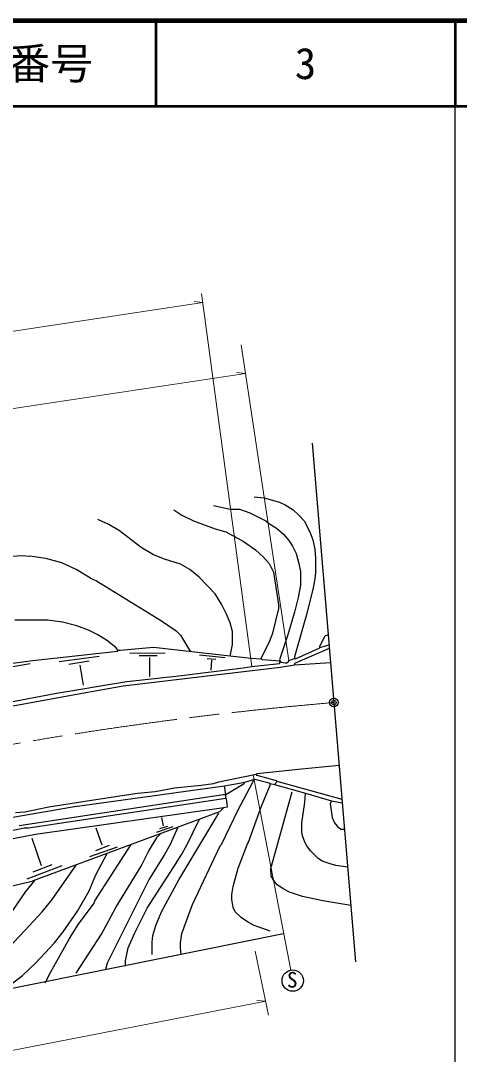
# Model space of a CAD drawing. Units: millimetres, scale not verified. Extents: x 40000 to 680000, y 20000 to 380000.
# Drawn here: x 528157 to 579500, y 259094 to 380000 of the extents above; entities that cross this region are included whole.
import ezdxf
from ezdxf.enums import TextEntityAlignment as Align

# ---------------------------------------------------------------- set-up
doc = ezdxf.new("R2010")
doc.units = ezdxf.units.MM
doc.header["$LTSCALE"] = 1000
doc.header["$PDMODE"] = 32
doc.header["$PDSIZE"] = 500
doc.linetypes.add('CHAIN', pattern=[18.5, 12, -1.5, 3.5, -1.5])
for name, color, linetype, lineweight in [('M-BGD', 7, 'Continuous', 25), ('M-BMK', 2, 'CHAIN', 13), ('M-BMK-SRVR', 3, 'Continuous', 25), ('M-STR-HTXT', 7, 'Continuous', 13), ('M-TTL', 2, 'Continuous', 140), ('M-TTL-BAND', 7, 'Continuous', 25), ('M-TTL-LINE', 7, 'Continuous', 50)]:
    doc.layers.add(name, color=color, linetype=linetype, lineweight=lineweight)
doc.layers.add('M-OTRS', color=6, linetype='Continuous')
doc.layers.add('M-TTL-TXT', color=7, linetype='Continuous')
doc.styles.add('ＭＳ ゴシック', font='')
doc.styles.get('ＭＳ ゴシック').set_extended_font_data('MS Gothic')

msp = doc.modelspace()

# ---------------------------------------------------------------- linework, layer by layer
at = {"layer": 'M-BGD'}
for p, q in [((555482, 324288), (556667, 324203)), ((556667, 324203), (558445, 323695)), ((550741, 323272), (552688, 322848)), ((552688, 322848), (553789, 322848)), ((553789, 322848), (554974, 322425)), ((558445, 323695), (559123, 323356)), ((559123, 323356), (560054, 322764)), ((538464, 321070), (537194, 321663)), ((546084, 322764), (547015, 322171)), ((547015, 322171), (548370, 321494)), ((554974, 322425), (556837, 321494)), ((560054, 322764), (560731, 322171)), ((560731, 322171), (561324, 321494)), ((539734, 320308), (538464, 321070)), ((548370, 321494), (550910, 320562)), ((550910, 320562), (552180, 320224)), ((556837, 321494), (557179, 321237)), ((557175, 321240), (558107, 320647)), ((558107, 320647), (558869, 319970)), ((561324, 321494), (562001, 320224)), ((542274, 318361), (539734, 320308)), ((552180, 320224), (552942, 319800)), ((552942, 319800), (553196, 319716)), ((553196, 319716), (553365, 319546)), ((553365, 319546), (554212, 319123)), ((558869, 319970), (559546, 319208)), ((559546, 319208), (559969, 318530)), ((562001, 320224), (562340, 319292)), ((562340, 319292), (562594, 318192)), ((543713, 317514), (542274, 318361)), ((554212, 319123), (555651, 318107)), ((555651, 318107), (556583, 317260)), ((559969, 318530), (560393, 317684)), ((562594, 318192), (562679, 317176)), ((525510, 317260), (528304, 317430)), ((528304, 317430), (529235, 317345)), ((531098, 317091), (529235, 317345)), ((532961, 316583), (531098, 317091)), ((544983, 317006), (543713, 317514)), ((546846, 316414), (544983, 317006)), ((556583, 317260), (557260, 316498)), ((560393, 317684), (560731, 316498)), ((562679, 317176), (562679, 315398)), ((534654, 315821), (532961, 316583)), ((536347, 314805), (534654, 315821)), ((547947, 315821), (546846, 316414)), ((549047, 314890), (547947, 315821)), ((557260, 316498), (557768, 315482)), ((560731, 316498), (560901, 315567)), ((560901, 315567), (560901, 313958)), ((536347, 314805), (537025, 314466)), ((537025, 314466), (544645, 309810)), ((550910, 312942), (549047, 314890)), ((557768, 315482), (558361, 311418)), ((562594, 314720), (562340, 313450)), ((562679, 315398), (562594, 314720)), ((560901, 313958), (560647, 312519)), ((562340, 313450), (561578, 310402)), ((551672, 311757), (550910, 312942)), ((560647, 312519), (560223, 310826)), ((552265, 310572), (551672, 311757)), ((557683, 308370), (558361, 311249)), ((558361, 311249), (558361, 311418)), ((560223, 310826), (559377, 308032)), ((531352, 309894), (527457, 309894)), ((533045, 309640), (531352, 309894)), ((534739, 309217), (533045, 309640)), ((544645, 309810), (546338, 308624)), ((552688, 309556), (552265, 310572)), ((552942, 308540), (552688, 309556)), ((561578, 310402), (560223, 305576)), ((536093, 308709), (534739, 309217)), ((537109, 308201), (536093, 308709)), ((546338, 308624), (546846, 308116)), ((552942, 308286), (552942, 308540)), ((557260, 307270), (557683, 308370)), ((538210, 307524), (537109, 308201)), ((539311, 306677), (538210, 307524)), ((546846, 308116), (548028, 306189)), ((552942, 307016), (552942, 308286)), ((556329, 305492), (557260, 307270)), ((559377, 308032), (558445, 305238)), ((563187, 306846), (563779, 308032)), ((563779, 308032), (564147, 308215)), ((529574, 305153), (539480, 306254)), ((539565, 306338), (539311, 306677)), ((539480, 306254), (539565, 306338)), ((539819, 306338), (539565, 306338)), ((543713, 306677), (539819, 306338)), ((540951, 306008), (545076, 306061)), ((552688, 305661), (543713, 306677)), ((552688, 305661), (552942, 307016)), ((564284, 306580), (560223, 304814)), ((560393, 305407), (563102, 306592)), ((563102, 306592), (563187, 306677)), ((563187, 306677), (564249, 306996)), ((563187, 306677), (563187, 306846)), ((523586, 303811), (529256, 304812)), ((525679, 304645), (529574, 305153)), ((532670, 305051), (537339, 305683)), ((533776, 304718), (536181, 305139)), ((542022, 305727), (544146, 305727)), ((543233, 305499), (543251, 303287)), ((549105, 305832), (552089, 305493)), ((549971, 305411), (550989, 305318)), ((550509, 305212), (550427, 304042)), ((555143, 305407), (552688, 305661)), ((556329, 305322), (555143, 305407)), ((555228, 304476), (558445, 304814)), ((556329, 305322), (556329, 305492)), ((556498, 305238), (556329, 305322)), ((558530, 305068), (556498, 305238)), ((558445, 305238), (558530, 305068)), ((558445, 304814), (558530, 305068)), ((558530, 305068), (558615, 304984)), ((558615, 304984), (559123, 304899)), ((559123, 304899), (559292, 304899)), ((559292, 304899), (559546, 305068)), ((559546, 305153), (560223, 305407)), ((559546, 305068), (559546, 305153)), ((560223, 305576), (560223, 305407)), ((560223, 305407), (560393, 305407)), ((560223, 304645), (564424, 304908)), ((560223, 304814), (560223, 304645)), ((535093, 304630), (535461, 302278)), ((540157, 302190), (558530, 304391)), ((546677, 303375), (554212, 304306)), ((554212, 304306), (555228, 304476)), ((558530, 304391), (560223, 304645)), ((534485, 301682), (537956, 302274)), ((537956, 302274), (540581, 302698)), ((540581, 302698), (546677, 303375)), ((526187, 299650), (534908, 301258)), ((528897, 300666), (532368, 301343)), ((532368, 301343), (534485, 301682)), ((534908, 301258), (540157, 302190)), ((526187, 300158), (528897, 300666)), ((560647, 292453), (565431, 292907)), ((551353, 290964), (555736, 291860)), ((555736, 291860), (555821, 291945)), ((555821, 291691), (555736, 291860)), ((555821, 291945), (560647, 292453)), ((558107, 291098), (555821, 291691)), ((534231, 288050), (552011, 290506)), ((543883, 289828), (546169, 290252)), ((546169, 290252), (549301, 290590)), ((549301, 290590), (550741, 290760)), ((550741, 290760), (551353, 290964)), ((552011, 290506), (552857, 290675)), ((552180, 289490), (552011, 290506)), ((552180, 289490), (554297, 290760)), ((552857, 290675), (554381, 290929)), ((553619, 287712), (555313, 290929)), ((554297, 290760), (554381, 290929)), ((554381, 290929), (555567, 291268)), ((555313, 290929), (555453, 291235)), ((555567, 291268), (557260, 290844)), ((556329, 288135), (557345, 290590)), ((557260, 290844), (557345, 290760)), ((557345, 290760), (557853, 290675)), ((557345, 290590), (557345, 290760)), ((557853, 290675), (558191, 291014)), ((557853, 290675), (561493, 289659)), ((558191, 291014), (558107, 291098)), ((565768, 288899), (558191, 291014)), ((527965, 285849), (551841, 289490)), ((529066, 285595), (552180, 289066)), ((535924, 288728), (541851, 289659)), ((541851, 289659), (543883, 289828)), ((551841, 289490), (552180, 289490)), ((552180, 289066), (552180, 289490)), ((552265, 288982), (552180, 289066)), ((552349, 288050), (552265, 288982)), ((559885, 289744), (557388, 280811)), ((561409, 288558), (561493, 289659)), ((561493, 289659), (564541, 288728)), ((526357, 286696), (534231, 288050)), ((528643, 287458), (531437, 288050)), ((529913, 284833), (551926, 287966)), ((531437, 288050), (535924, 288728)), ((551926, 287966), (551418, 287458)), ((551926, 287966), (552349, 288050)), ((556075, 287373), (556329, 288135)), ((561070, 286188), (561409, 288558)), ((564541, 288728), (564372, 288389)), ((564372, 288389), (564626, 286780)), ((564541, 288728), (565800, 288518)), ((527542, 287373), (528643, 287458)), ((551418, 287458), (529489, 279330)), ((544882, 285804), (544672, 286795)), ((546677, 279499), (551249, 287119)), ((547608, 283563), (549072, 286588)), ((551249, 287119), (551333, 287288)), ((551672, 283648), (553619, 287712)), ((554805, 283902), (556075, 287373)), ((564626, 286780), (564880, 286188)), ((521615, 284071), (528558, 285595)), ((528558, 285595), (529066, 285595)), ((537713, 283573), (536993, 285539)), ((544039, 285071), (545995, 285731)), ((544465, 285497), (545376, 285799)), ((546536, 285648), (545661, 283648)), ((561070, 285087), (561070, 286188)), ((564880, 286188), (565219, 285764)), ((565219, 285764), (565642, 285426)), ((565642, 285426), (566060, 285426)), ((523732, 283648), (529913, 284833)), ((530587, 281135), (529498, 284342)), ((543121, 282801), (544137, 284494)), ((544137, 284494), (544557, 284915)), ((561155, 284664), (561070, 285087)), ((561409, 283902), (561155, 284664)), ((536238, 282221), (539503, 283380)), ((536855, 277044), (541089, 283629)), ((536940, 282941), (538555, 283555)), ((545661, 283648), (544983, 282462)), ((546931, 282378), (547608, 283563)), ((548285, 276620), (551503, 283478)), ((551503, 283478), (551672, 283648)), ((553619, 280854), (554720, 283732)), ((554720, 283732), (554805, 283902)), ((561663, 283478), (561409, 283902)), ((562086, 282886), (561663, 283478)), ((536940, 280092), (538295, 282594)), ((542274, 281108), (543121, 282801)), ((544983, 282462), (543205, 279584)), ((546084, 281023), (546931, 282378)), ((562933, 282039), (562086, 282886)), ((563441, 281700), (562933, 282039)), ((528902, 279614), (533033, 281194)), ((529639, 280445), (531827, 281311)), ((531860, 277213), (534640, 281239)), ((539311, 276282), (542274, 281108)), ((542951, 276197), (546084, 281023)), ((553027, 278737), (553619, 280854)), ((557388, 280811), (557429, 279922)), ((564372, 281362), (563441, 281700)), ((565049, 281192), (564372, 281362)), ((566432, 280995), (565049, 281192)), ((512725, 275520), (529489, 279330)), ((529793, 279446), (528727, 278144)), ((536178, 278229), (536940, 280092)), ((543205, 279584), (542189, 277552)), ((544645, 275774), (546677, 279499)), ((557429, 279922), (557683, 279584)), ((558191, 278906), (557683, 279584)), ((528727, 278144), (526695, 275181)), ((534823, 275858), (536178, 278229)), ((552857, 277806), (553027, 278737)), ((558953, 278398), (558191, 278906)), ((559631, 278060), (558953, 278398)), ((530675, 275774), (531860, 277213)), ((536771, 276790), (536855, 277044)), ((542189, 277552), (538295, 269762)), ((552857, 277213), (552857, 277806)), ((553027, 276282), (552857, 277213)), ((561155, 277552), (559631, 278060)), ((563525, 277044), (561155, 277552)), ((566808, 276511), (563525, 277044)), ((528643, 273572), (530675, 275774)), ((533130, 273403), (534823, 275858)), ((534908, 274334), (536771, 276790)), ((537617, 273149), (539311, 276282)), ((541512, 273318), (542951, 276197)), ((543967, 274165), (544645, 275774)), ((547015, 273234), (548285, 276620)), ((553281, 275774), (553027, 276282)), ((553958, 275096), (553281, 275774)), ((554805, 274504), (553958, 275096)), ((555482, 274165), (554805, 274504)), ((525171, 269932), (528643, 273572)), ((532114, 272133), (533130, 273403)), ((533892, 272641), (534908, 274334)), ((540750, 271540), (541512, 273318)), ((543629, 272980), (543967, 274165)), ((557345, 273488), (555482, 274165)), ((443819, 250068), (558935, 273232)), ((529913, 269762), (532114, 272133)), ((531691, 268746), (533892, 272641)), ((534654, 268577), (537617, 273149)), ((543544, 272218), (543629, 272980)), ((543544, 270778), (543544, 272218)), ((546846, 272133), (547015, 273234)), ((546846, 271540), (546846, 272133)), ((540411, 270016), (540750, 271540)), ((546931, 270778), (546846, 271540)), ((528389, 268323), (529913, 269762)), ((538295, 269762), (538125, 269170)), ((540411, 269424), (540411, 270016)), ((531013, 267476), (531691, 268746)), ((538125, 269170), (538125, 269000)), ((527034, 267307), (528389, 268323))]:
    msp.add_line(p, q, dxfattribs=at)
msp.add_circle((559999, 267723), 1250, dxfattribs=at)
at = {"layer": 'M-BMK'}
msp.add_arc((601676, -130893), 432711, 94.88667, 105.79207, dxfattribs=at)
at = {"layer": 'M-BMK-SRVR'}
for p, q in [((562268, 330596), (564816, 300245)), ((564816, 300245), (567364, 269895))]:
    msp.add_line(p, q, dxfattribs=at)
msp.add_circle((564816, 300245), 500, dxfattribs=at)
msp.add_point((564816, 300245), dxfattribs=at)
at = {"layer": 'M-OTRS'}
msp.add_point((564816, 300245), dxfattribs=at)
at = {"layer": 'M-STR-HTXT'}
for p, q in [((453751, 332575), (549473, 347041)), ((549473, 347041), (548445, 347156)), ((555228, 304476), (549333, 348076)), ((553958, 342068), (559546, 305153)), ((447237, 322516), (554465, 338721)), ((554465, 338721), (553436, 338836)), ((555357, 291783), (559763, 268950)), ((557175, 263666), (555595, 271172)), ((459446, 246416), (556850, 265301)), ((556850, 265301), (555817, 265374))]:
    msp.add_line(p, q, dxfattribs=at)
at = {"layer": 'M-TTL'}
msp.add_line((680000, 380000), (40000, 380000), dxfattribs=at)
at = {"layer": 'M-TTL-BAND'}
msp.add_line((579000, 20000), (579000, 370000), dxfattribs=at)
at = {"layer": 'M-TTL-LINE'}
for p, q in [((543997, 380000), (543997, 370000)), ((579000, 380000), (579000, 370000)), ((40000, 370000), (680000, 370000))]:
    msp.add_line(p, q, dxfattribs=at)

# ---------------------------------------------------------------- texts
at = {"layer": 'M-BGD', "style": 'ＭＳ ゴシック'}
msp.add_text('S', height=1833, dxfattribs=at).set_placement((559320, 266349), align=Align.BOTTOM_LEFT)
at = {"layer": 'M-TTL-TXT', "style": 'ＭＳ ゴシック'}
for s, p in [('図面番号', (526622, 375000)), ('3', (561497, 375000))]:
    msp.add_text(s, height=3666, dxfattribs=at).set_placement(p, align=Align.MIDDLE_CENTER)

doc.saveas('drawing.dxf')
